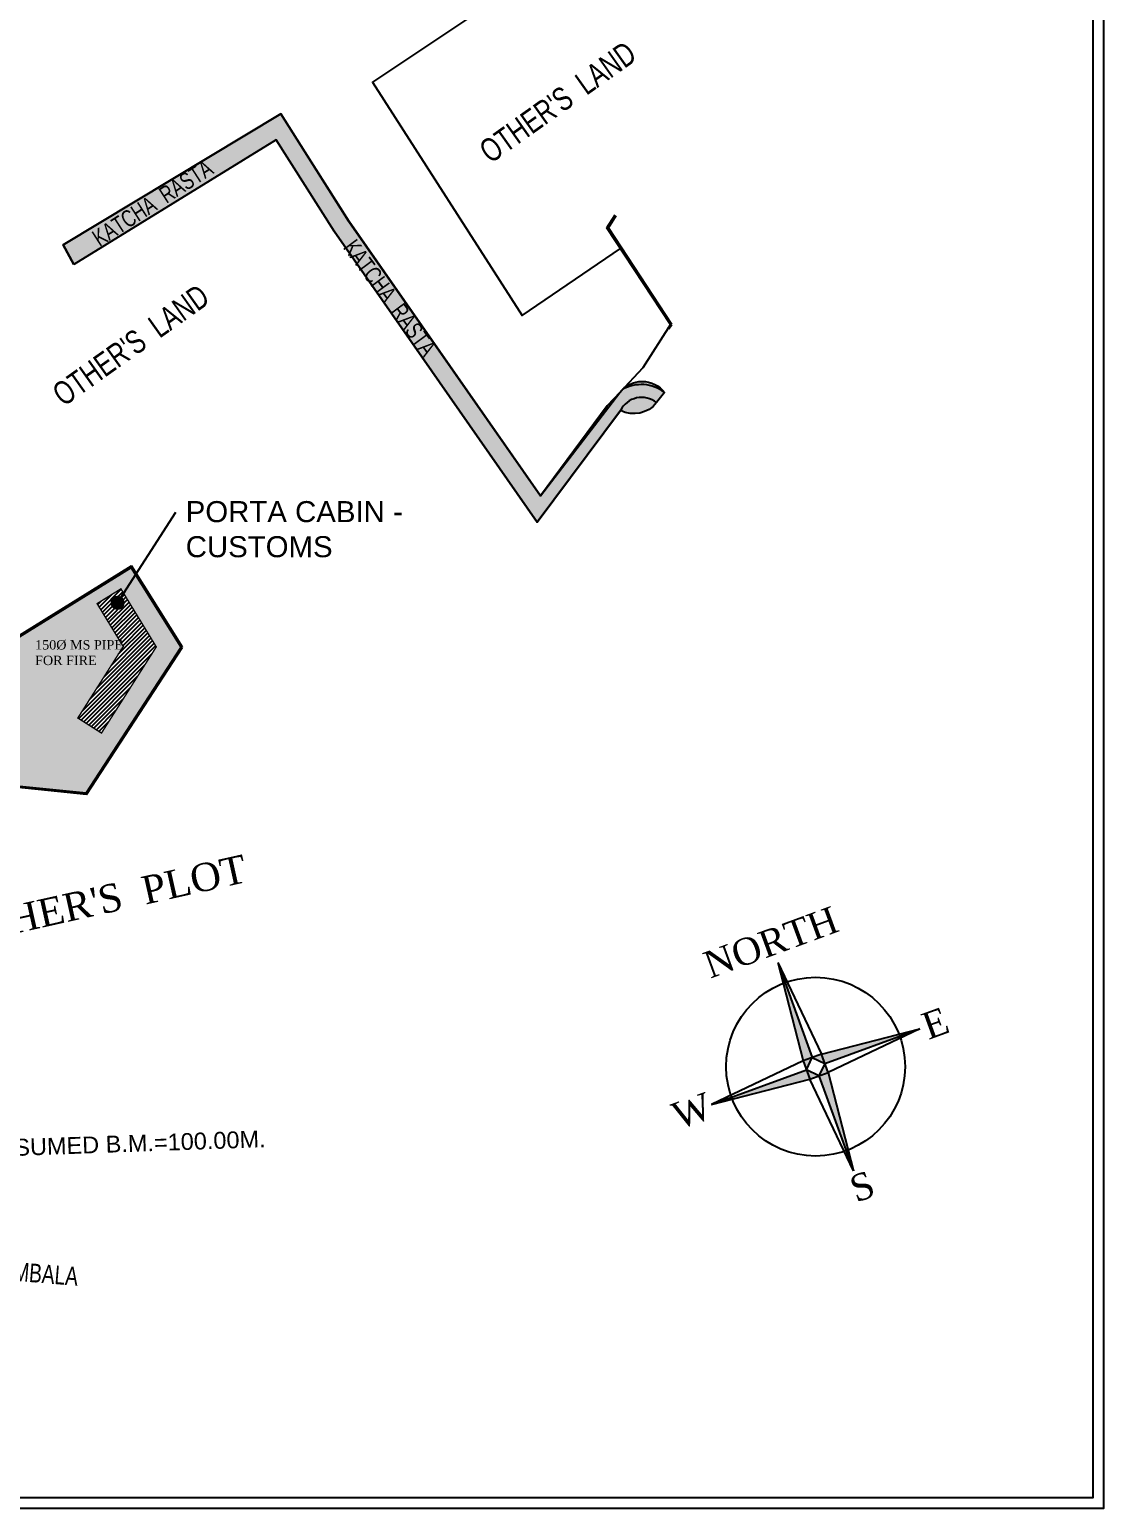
# Model space of a CAD drawing. Header units: inches. Extents: x -1774894 to -657573, y 144736 to 934842.
# Drawn here: x -887333 to -657573, y 144736 to 461071 of the extents above; entities that cross this region are included whole.
import ezdxf
from ezdxf.enums import TextEntityAlignment as Align

# ---------------------------------------------------------------- set-up
doc = ezdxf.new("R2010")
doc.units = ezdxf.units.IN
doc.header["$MEASUREMENT"] = 0
doc.linetypes.add('DIVIDE2', pattern=[0.625, 0.25, -0.125, 0, -0.125, 0, -0.125])
for name, color, linetype in [('A-ANNO-DIMS', 8, 'Continuous'), ('A-ANNO-TEXT', 7, 'Continuous'), ('A-WALL-PRHT-EXTR', 8, 'Continuous'), ('C-ROAD-OTLN', 142, 'Continuous'), ('HATCH', 9, 'Continuous'), ('hatch - 3', 42, 'Continuous'), ('I-LEGEND-TEXT', 1, 'Continuous')]:
    doc.layers.add(name, color=color, linetype=linetype)
doc.layers.add('P TEXT', color=255, linetype='Continuous', lineweight=20)
doc.layers.add('PAVED AREA', color=7, linetype='Continuous', true_color=0xf2f2f2)
doc.styles.add('2MM', font='romans', dxfattribs={"height": 0.078740157480315})
doc.styles.add('ANNO', font='arial.ttf')
doc.styles.add('ARIAL', font='arial.ttf')
doc.styles.add('SWISS', font='swisscl.ttf')
doc.styles.add('TIMES', font='times.ttf')
doc.dimstyles.new('Architectural Metric', dxfattribs={"dimscale": 1500, "dimtxt": 2.38, "dimasz": 1.5, "dimexe": 1.5, "dimexo": 2.38, "dimgap": 0.5, "dimtad": 1, "dimtoh": 1, "dimdec": 0, "dimrnd": 1, "dimzin": 0, "dimdsep": 46, "dimtxsty": 'ANNO', "dimblk": 'ARCHTICK', "dimcen": 2.38, "dimdle": 1.5, "dimclrd": 256, "dimclre": 256, "dimclrt": 256, "dimadec": 0, "dimazin": 0, "dimtfac": 1, "dimtdec": 0, "dimtofl": 0, "dimtmove": 0, "dimatfit": 3, "dimfxl": 1, "dimtolj": 1, "dimtzin": 0, "dimlwd": 25, "dimarcsym": 0})

# ---------------------------------------------------------------- blocks, each defined once
blk = doc.blocks.new('_ArchTick')
at = {"color": 0, "linetype": 'ByBlock', "const_width": 0.15}
blk.add_lwpolyline([(-0.5, -0.5), (0.5, 0.5)], dxfattribs=at)

msp = doc.modelspace()

# ---------------------------------------------------------------- hatches: boundary and pattern name
at = {"layer": 'HATCH'}
h = msp.add_hatch(dxfattribs=at)
h.set_pattern_fill('GRASS', color=3, scale=500, style=0)
h.set_pattern_definition([(90, (-1267735.336514018, 1.455192e-10), (-353.5533905, 353.5533905), [93.75, -613.3567814999999]), (45, (-1267735.336514018, 1.455192e-10), (-353.5533905932737, 353.5533905932738), [93.75, -406.25]), (135, (-1267735.336514018, 1.455192e-10), (-353.5533905932738, -353.5533905932737), [93.75, -406.25])])
h.paths.add_polyline_path([(-854916.6121120177, 328979.4468745337), (-865609.5829869213, 346030.2456269656), (-902736.755418927, 322989.6964939371), (-900014.7864231043, 313278.7815633485), (-901127.3152352998, 302335.1861924462), (-901327.5406763608, 300365.6316191997), (-875252.5672762081, 297714.8428974188)])
h.paths.add_polyline_path([(-877010.0868939314, 313810.4976664736), (-867287.3879065197, 329095.0773341323), (-872889.2622290028, 338276.0773812626), (-867791.0353751024, 341439.9581355471), (-860218.373166804, 329029.0027857903), (-871947.540204531, 310590.1528064247)], flags=16)
h.paths.add_polyline_path([(-886650.1530766438, 330967.9972031974), (-865121.1208185793, 330967.9972031972), (-865121.1208185793, 324495.5957695055), (-886650.1530766438, 324495.5957695056)], flags=24)
at = {"layer": 'hatch - 3', "linetype": 'Continuous'}
h = msp.add_hatch(dxfattribs=at)
h.set_pattern_fill('AR-SAND', color=8, scale=1000, style=0)
h.set_pattern_definition([(37.5, (-2076079.728317157, 92123.79814819814), (-62.99335810960815, 1926.823769013159), [0, -1520, 0, -1700, 0, -1625]), (7.5, (-2076079.728317157, 92123.79814819814), (1769.776705267727, 2822.146065229741), [0, -820, 0, -1370, 0, -525]), (327.5, (-2077309.728317157, 92123.79814819814), (3114.141861751495, 5.659053536964942), [0, -500, 0, -1800, 0, -2350]), (317.5, (-2077309.728317157, 92123.79814819814), (3006.126604572294, 877.6755649342493), [0, -250, 0, -1180, 0, -1350])])
edge = h.paths.add_edge_path()
edge.add_line((-877863.4637393871, 410790.9272361294), (-880115.7580456262, 414994.4176141474))
edge.add_line((-880115.7580456262, 414994.4176141474), (-833570.36695746, 443012.2122891405))
edge.add_line((-833570.36695746, 443012.2122891405), (-818991.2564813284, 420015.0806696344))
edge.add_line((-818991.2564813284, 420015.0806696344), (-778037.9370917765, 361367.2140760579))
edge.add_line((-778037.9370917765, 361367.2140760579), (-761075.4160541784, 383431.011515047))
edge.add_arc((-756260.9380408315, 379729.6684070769), 6072.819719365805, 37.60757769954972, 142.4471236270238, ccw=False)
edge.add_line((-751449.9959609438, 383435.6062975283), (-753176.6378100176, 381269.5943111745))
edge.add_arc((-758073.5483997914, 385173.1787828881), 6262.404095237111, 242.9382609301387, 321.4398119017105, ccw=False)
edge.add_line((-760922.6312728113, 379596.4026680788), (-778701.5302459135, 355732.5224729068))
edge.add_line((-778701.5302459135, 355732.5224729068), (-822142.0573072856, 417944.0383681719))
edge.add_line((-822142.0573072856, 417944.0383681719), (-834539.9842424699, 437500.564673687))
edge.add_line((-834539.9842424699, 437500.564673687), (-877863.4637393871, 410790.9272361294))
at = {"layer": 'I-LEGEND-TEXT'}
h = msp.add_hatch(color=7, dxfattribs=at)
h.paths.add_polyline_path([(-701321.8309587992, 246167.1275188122, 0.8297821432827465), (-738284.4994027116, 239230.0948586732, 1), (-700019.9113692855, 239230.0948586732, 0.0871936302891753), (-701166.0783226907, 245752.6639540912), (-717189.1545006626, 239941.9843608236), (-717901.0440034561, 241905.0352475052)], flags=0)
h.paths.add_polyline_path([(-719864.094889411, 241193.1457453674), (-721827.1457764239, 240481.2562428459), (-726089.2380464589, 257060.4692857474, 0.3092702318819429), (-738284.4994027116, 239230.0948586732, 1), (-700019.9113692855, 239230.0948586732, 0.5201949618532508), (-725674.7744815499, 257216.2219219327)], flags=16)
h.paths.add_polyline_path([(-721115.2562736312, 238518.2053561642), (-720403.3667709678, 236555.1544698385), (-736982.5798134285, 232293.0621991271, 0.829782143296784), (-700019.9113692855, 239230.0948586732, 1), (-738284.4994027116, 239230.0948586732, 0.0871936302789887), (-737138.3324495703, 232707.5257639825)])
h.paths.add_polyline_path([(-712215.1727268687, 221399.7204310814, 0.3092702319023793), (-700019.9113692855, 239230.0948586732, 1), (-738284.4994027116, 239230.0948586732, 0.5201949618304522), (-712629.6362917381, 221243.9677949455), (-718440.3158850144, 237267.0439719769), (-716477.264997999, 237978.9334745004)], flags=0)
h = msp.add_hatch(color=7, dxfattribs=at)
h.paths.add_polyline_path([(-717189.1545008603, 239941.9843613669), (-717901.0440034561, 241905.0352475051), (-719864.0948896217, 241193.145745292)])
h.paths.add_polyline_path([(-721827.1457764239, 240481.2562428458), (-721115.2562734352, 238518.2053556223), (-719864.0948891991, 241193.1457454431)])
h.paths.add_polyline_path([(-720403.3667709678, 236555.1544698385), (-718440.3158848025, 237267.0439720542), (-721115.2562738289, 238518.2053567076)])
h.paths.add_polyline_path([(-716477.264997999, 237978.9334745003), (-717189.1545004675, 239941.9843602817), (-718440.3158852248, 237267.0439719005)])
at = {"layer": 'PAVED AREA', "true_color": 0xeddbff}
h = msp.add_hatch(dxfattribs=at)
h.set_pattern_fill('ANSI31', scale=5000, style=0)
h.set_pattern_definition([(45, (-2445268.647538334, 310590.1528064246), (-441.9417382415922, 441.9417382415922), [])])
h.paths.add_polyline_path([(-871947.5402045309, 310590.1528064246), (-877010.0868939314, 313810.4976664736), (-867287.3879065196, 329095.0773341323), (-872889.2622290027, 338276.0773812627), (-867791.0353751023, 341439.9581355471), (-860218.3731668041, 329029.0027857903)])

# ---------------------------------------------------------------- linework, layer by layer
msp.add_lwpolyline([(-912129.4866773332, 662214.5173343568), (-910975.1410869252, 660602.9520552749), (-897618.4970713326, 635440.119451594), (-887368.4812571298, 617832.6035334239), (-877940.3563243564, 602548.6083014145), (-850996.2171790128, 559125.0608678305), (-837336.1424662232, 537809.6361983315), (-791514.880787128, 464763.9573450488), (-813930.7957139773, 449847.9980064006), (-781912.5822594346, 399875.7946111149), (-760871.1068921204, 414215.9728306075), (-750202.964879921, 397967.6241142735), (-756123.8017737636, 388687.7791006685), (-761075.4160541784, 383431.011515047), (-763737.1324847428, 380605.261393587), (-778037.9370917765, 361367.2140760579), (-818968.7102760322, 419984.4919686694), (-833570.36695746, 443012.2122891405), (-852469.5778903667, 431635.9148930232), (-852469.5778903667, 431635.9148930232)])
at = {"linetype": 'DIVIDE2', "const_width": 300}
msp.add_lwpolyline([(-871947.5402045309, 310590.1528064246), (-877010.0868939314, 313810.4976664736), (-867287.3879065196, 329095.0773341323), (-872889.2622290027, 338276.0773812627), (-867791.0353751023, 341439.9581355471), (-860218.3731668041, 329029.0027857903), (-871947.5402045312, 310590.1528064246)], dxfattribs=at)
at = {"layer": 'A-WALL-PRHT-EXTR', "ltscale": 0.2}
for p, q in [((-763798.5872467369, 418688.2917786878), (-762006.1920264916, 421467.8707709917)), ((-763500.3531298175, 418689.4751868857), (-761796.087514277, 421332.3861078498)), ((-750202.964879921, 397967.6241142735), (-763798.5872467369, 418688.2917786878)), ((-749902.0190696161, 397964.6747144236), (-763500.3531298175, 418689.4751868857)), ((-750741.9362248512, 397180.2824544193), (-750202.964879921, 397967.6241142735)), ((-750530.6356977507, 397046.3771758563), (-749902.0190696161, 397964.6747144236))]:
    msp.add_line(p, q, dxfattribs=at)
at = {"layer": 'A-WALL-PRHT-EXTR', "linetype": 'Continuous'}
for p, q in [((-902736.7554189268, 322989.6964939371), (-865609.5829869214, 346030.2456269654)), ((-902658.6318370852, 323332.4071326599), (-865529.9851838577, 346373.8711445848)), ((-854916.6121120177, 328979.4468745337), (-865609.5829869214, 346030.2456269654)), ((-854619.9777097091, 328976.9901462592), (-865529.9851838577, 346373.8711445829)), ((-875252.5672762081, 297714.8428974188), (-854916.6121120177, 328979.4468745337)), ((-875126.1443351967, 297450.7021770779), (-854619.9777097091, 328976.9901462592)), ((-875252.5672762081, 297714.8428974188), (-932650.617749695, 303549.9439543745)), ((-875126.1443351967, 297450.7021770779), (-932433.6315402105, 303276.5965481018))]:
    msp.add_line(p, q, dxfattribs=at)
at = {"layer": 'C-ROAD-OTLN', "ltscale": 0.2}
for p, q in [((-833570.36695746, 443012.2122891405), (-880115.7580456262, 414994.4176141474)), ((-818991.2564813284, 420015.0806696344), (-833570.36695746, 443012.2122891405)), ((-822142.0573072856, 417944.0383681719), (-834552.2784724565, 437519.9576281215)), ((-822142.0573072856, 417944.0383681719), (-778701.5302459135, 355732.5224729068)), ((-818968.7102760322, 419984.4919686694), (-778037.9370917765, 361367.2140760579)), ((-880115.7580456262, 414994.4176141474), (-877863.4637393871, 410790.9272361294)), ((-778037.9370917765, 361367.2140760579), (-763737.1324847428, 380605.261393587)), ((-778701.5302459135, 355732.5224729068), (-760922.6312728118, 379596.4026680765))]:
    msp.add_line(p, q, dxfattribs=at)
for centre, radius, start, end in [((-756431.8969781011, 376987.6448124921), 8148.346154727471, 52.30917957939825, 119.8518404225027), ((-756431.8969781011, 376987.6448124921), 8148.346154727471, 153.572559602813, 153.6678930642158), ((-756366.0882031288, 377268.540019059), 5116.740100745098, 51.43981190326526, 152.9382609226628)]:
    msp.add_arc(centre, radius, start, end, dxfattribs=at)
at = {"layer": 'hatch - 3', "color": 7, "linetype": 'Continuous'}
msp.add_lwpolyline([(-877863.4637393871, 410790.9272361294), (-880115.7580456262, 414994.4176141474), (-833570.36695746, 443012.2122891405), (-818991.2564813284, 420015.0806696344), (-778037.9370917765, 361367.2140760579), (-761075.4160541784, 383431.011515047, -0.4922753511627594), (-751449.9959609438, 383435.6062975283), (-753176.6378100176, 381269.5943111745, -0.3565833444393706), (-760922.6312728113, 379596.4026680788), (-778701.5302459135, 355732.5224729068), (-822142.0573072856, 417944.0383681719), (-834539.9842424699, 437500.564673687), (-877863.4637393871, 410790.9272361294)], format="xyb", dxfattribs=at)
at = {"layer": 'I-LEGEND-TEXT', "color": 7}
for p, q in [((-727236.0440341046, 261521.4568907614), (-719864.0948893342, 241193.1457451557)), ((-727236.0440341046, 261521.4568907614), (-717901.0440034561, 241905.0352475052)), ((-727236.0440341046, 261521.4568907614), (-721827.1457764239, 240481.2562428459)), ((-717901.0440034561, 241905.0352475052), (-696860.8433553127, 247313.933506286)), ((-717189.1545001206, 239941.9843610201), (-696860.8433553127, 247313.933506286)), ((-696860.8433553127, 247313.933506286), (-716477.264997999, 237978.9334745004)), ((-721827.1457764239, 240481.2562428459), (-741443.5674191101, 231146.2562110973)), ((-717901.0440034561, 241905.0352475052), (-721827.1457764239, 240481.2562428459)), ((-721827.1457764239, 240481.2562428459), (-720403.3667709678, 236555.1544698385)), ((-721115.2562730894, 238518.2053563608), (-719864.0948893342, 241193.1457451557)), ((-719864.0948893342, 241193.1457451557), (-717189.1545001206, 239941.9843610201)), ((-716477.264997999, 237978.9334745004), (-717901.0440034561, 241905.0352475052)), ((-741443.5674191101, 231146.2562110973), (-721115.2562730894, 238518.2053563608)), ((-718440.315885091, 237267.043972188), (-721115.2562730894, 238518.2053563608)), ((-720403.3667709678, 236555.1544698385), (-716477.264997999, 237978.9334745004)), ((-717189.1545001206, 239941.9843610201), (-718440.315885091, 237267.043972188)), ((-718440.315885091, 237267.043972188), (-711068.3667391066, 216938.732826622)), ((-716477.264997999, 237978.9334745004), (-711068.3667391066, 216938.732826622)), ((-741443.5674191101, 231146.2562110973), (-720403.3667709678, 236555.1544698385)), ((-711068.3667391066, 216938.732826622), (-720403.3667709678, 236555.1544698385))]:
    msp.add_line(p, q, dxfattribs=at)
for points in [[(-1774893.882119313, 934841.9148884116), (-657572.5614603889, 934841.9148884118), (-657572.5614603887, 144736.1238510297), (-1774893.882119313, 144736.1238510295)], [(-1772593.882119313, 932541.9148884116), (-659872.5614603889, 932541.9148884118), (-659872.5614603887, 147036.1238510297), (-1772593.882119313, 147036.1238510295)]]:
    msp.add_lwpolyline(points, close=True, dxfattribs=at)
msp.add_circle((-719152.2053859986, 239230.0948586732, 1.44439666e-08), 19132.29401671312, dxfattribs=at)

# ---------------------------------------------------------------- texts
at = {"color": 7}
for s, height, rotation, style, p in [("OTHER'S  LAND", 5000.00000000034, 35.41237201353644, 'SWISS', (-788719.6235650502, 432276.5253962403)), ('KATCHA  RASTA', 3600.000000000245, 32.80573117054919, 'SWISS', (-872367.7113286242, 414541.2559757236, -99371.20250875164)), ('KATCHA  RASTA', 3600.000000000245, 306.5135808795011, 'SWISS', (-820392.6784546695, 414419.5152030493, -99371.20250875164)), ("OTHER'S  LAND", 5000.00000000034, 35.41237201353644, 'SWISS', (-880066.1983575387, 380305.7397747262)), ("OTHER'S  PLOT", 6000.000000000408, 12.56045861761099, 'TIMES', (-902971.660410289, 264880.6319283688)), ('TO  AMBALA', 4000.000000000273, 355.4361533414183, 'SWISS', (-901640.1088826678, 194303.41811071))]:
    msp.add_text(s, height=height, rotation=rotation, dxfattribs=dict(at, style=style)).set_placement(p)
at = {"color": 7, "linetype": 'Continuous', "insert": (-897303.9827093271, 221675.0754077508), "char_height": 3600.000000000244, "attachment_point": 4, "rotation": 2.000000000000001, "style": 'ARIAL'}
msp.add_mtext('ASSUMED B.M.=100.00M.', dxfattribs=at)
at = {"layer": 'A-ANNO-TEXT', "insert": (-805546.7325315153, 360207.1907744142), "char_height": 4500, "width": 96757.29626721906, "attachment_point": 2, "style": 'ARIAL'}
msp.add_mtext('\\pxql;{\\C7;PORTA CABIN - \\PCUSTOMS}', dxfattribs=at)
at = {"layer": 'I-LEGEND-TEXT', "color": 7, "style": 'TIMES'}
for s, rotation, p in [('NORTH', 20.17147672278433, (-728722.146017185, 265845.9003403003, 1.44439666e-08)), ('E', 19.93289527272788, (-693527.1149301783, 248522.8916058951, 1.44439666e-08)), ('W', 19.93289527272788, (-745611.0101553006, 229714.9512576717, 1.44439666e-08)), ('S', 19.93289527272788, (-709185.172679893, 213605.0044017912, 1.44439666e-08))]:
    msp.add_text(s, height=5724.482884757968, rotation=rotation, dxfattribs=at).set_placement(p, align=Align.MIDDLE)
at = {"layer": 'P TEXT', "ltscale": 3, "insert": (-886150.1530766438, 330467.9972031974, 3.7962399e-09), "char_height": 2000, "width": 301259.3275779793, "attachment_point": 1, "style": '2MM'}
msp.add_mtext('{\\fBookman Old Style|b0|i0|c0|p18;150%%C MS PIPE \\PFOR FIRE\\fBookman Old Style|b0|i0|c0|p18;}', dxfattribs=at)

# ---------------------------------------------------------------- leaders
at = {"layer": 'A-ANNO-DIMS', "annotation_type": 0, "has_hookline": 1, "hookline_direction": 0, "text_width": 60075.30695771212, "horizontal_direction": (0.9993908270190958, 0.03489949670250098, 0)}
msp.add_leader([(-928112.986898512, 195844.0071135968), (-911809.6229332242, 221854.7549131419), (-898785.0102774904, 222074.5000429998)], dimstyle='Architectural Metric', override={"dimscale": 1000, "dimasz": 2, "dimtad": 0, "dimclrd": 250, "dimldrblk": 'Dot', "dimfxl": 200, "dimarcsym": 1}, dxfattribs=at)
at = {"layer": 'A-ANNO-TEXT'}
msp.add_leader([(-868497.8976793716, 338452.6578574096), (-856048.410405387, 357829.5764099217)], dimstyle='Architectural Metric', override={"dimasz": 2, "dimtad": 0, "dimclrd": 7, "dimldrblk": 'Dot', "dimfxl": 200, "dimarcsym": 1}, dxfattribs=at)

doc.saveas('drawing.dxf')
